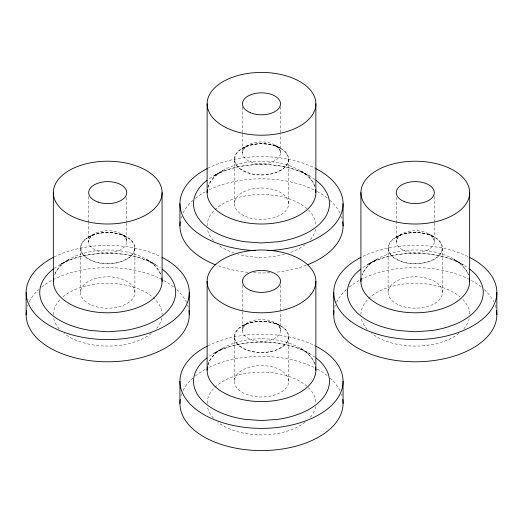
<?xml version="1.0" encoding="UTF-8"?>
<svg xmlns="http://www.w3.org/2000/svg" width="523" height="523" viewBox="0 0 523 523"><rect width="100%" height="100%" fill="white"/><g stroke="black" fill="none" stroke-linecap="round" stroke-linejoin="round"><path stroke-width="0.39" stroke-dasharray="2.62 1.96" d="M207.938 187.45C210.096 179.847 216.457 174.303 223.053 170.413L207.932 179.559M207.938 365.034C210.096 357.425 216.457 351.881 223.053 347.991L207.932 357.137M86.092 238.841L94.251 233.899C91.433 235.559 88.812 238.213 88.681 241.665L88.681 223.171M54.144 268.345L69.265 259.199C62.982 262.873 57.138 268.011 54.49 274.967A54.372 31.393 0 0 1 107.712 250.007A54.372 31.393 0 0 1 160.927 274.967C158.286 268.011 152.441 262.873 146.159 259.199L160.254 267.593M362.74 267.586L376.841 259.199C370.559 262.873 364.714 268.011 362.073 274.967A54.372 31.393 0 0 1 415.288 250.007A54.372 31.393 0 0 1 468.51 274.967C465.862 268.011 460.018 262.873 453.735 259.199L468.863 268.358M315.068 179.566L299.947 170.413C306.543 174.303 312.904 179.847 315.062 187.45M315.068 357.144L299.947 347.991C306.543 351.881 312.904 357.425 315.062 365.034M239.88 168.576L245.457 171.792A27.477 15.86 0 0 0 257.558 174.682L265.449 174.689A27.314 15.768 0 0 0 276.458 172.23L280.531 170.302L283.878 167.948A27.32 15.775 0 0 0 288.127 161.587L288.127 157.037A27.484 15.867 0 0 0 283.113 150.055L274.954 145.106C277.778 146.767 280.393 149.421 280.531 152.873L280.531 134.378M239.88 346.154L245.457 349.377A27.477 15.86 0 0 0 257.558 352.26L265.449 352.267A27.314 15.768 0 0 0 276.458 349.809L280.531 347.88L283.878 345.526A27.32 15.775 0 0 0 288.127 339.172L288.127 334.615A27.484 15.867 0 0 0 283.113 327.633L274.954 322.684C277.778 324.345 280.393 326.999 280.531 330.458A19.031 10.99 0 0 1 251.988 339.97A19.031 10.99 0 0 1 251.988 320.939A19.031 10.99 0 0 1 280.531 330.458L280.531 311.956M442.478 248.105A27.189 15.697 0 0 1 401.697 261.696A27.189 15.697 0 0 1 401.697 234.507A27.189 15.697 0 0 1 442.478 248.105L442.478 292.501M434.319 196.628L434.319 222.367M434.319 223.171L434.319 241.665C434.188 238.213 431.567 235.559 428.749 233.899L436.908 238.841A27.484 15.867 0 0 1 441.909 245.823L441.922 250.38A27.32 15.775 0 0 1 437.666 256.741L434.319 259.088L430.252 261.023A27.314 15.768 0 0 1 419.237 263.474L411.346 263.474A27.477 15.86 0 0 1 399.252 260.585L393.675 257.368A27.477 15.867 0 0 1 388.661 250.38L388.661 245.823A27.458 15.853 0 0 1 393.675 238.841L401.834 233.899C399.01 235.559 396.395 238.213 396.257 241.665L396.257 223.171M396.257 197.433L396.257 222.367M388.105 248.105L388.105 292.501M288.689 159.312A27.189 15.697 0 0 1 247.909 172.904A27.189 15.697 0 0 1 247.909 145.721A27.189 15.697 0 0 1 288.689 159.312L288.689 203.709M288.689 336.89A27.189 15.697 0 0 1 247.909 350.488A27.189 15.697 0 0 1 247.909 323.299A27.189 15.697 0 0 1 288.689 336.89L288.689 381.287A27.189 15.697 0 0 1 247.909 394.885A27.189 15.697 0 0 1 247.909 367.695A27.189 15.697 0 0 1 288.689 381.287M280.531 107.032L280.531 133.574M280.531 285.421L280.531 311.152M242.469 107.032L242.469 133.574M242.469 134.378L242.469 152.873C242.607 149.421 245.222 146.767 248.046 145.106L239.88 150.049A27.458 15.853 0 0 0 234.873 157.037L234.866 161.587A27.477 15.867 0 0 0 239.887 168.576M242.469 285.421L242.469 311.152M242.469 311.956L242.469 330.458C242.607 326.999 245.222 324.345 248.046 322.684L239.88 327.633A27.458 15.853 0 0 0 234.873 334.615L234.866 339.172A27.477 15.867 0 0 0 239.887 346.154M234.311 159.312L234.311 203.709M234.311 336.89L234.311 381.287M134.895 248.105A27.189 15.697 0 0 1 94.114 261.696A27.189 15.697 0 0 1 94.114 234.507A27.189 15.697 0 0 1 134.895 248.105L134.895 292.501M126.743 197.433L126.743 222.367M126.743 223.171L126.743 241.665C126.605 238.213 123.99 235.559 121.166 233.899L129.325 238.841A27.484 15.867 0 0 1 134.333 245.823L134.339 250.38A27.32 15.775 0 0 1 130.083 256.741L126.743 259.088L122.67 261.023A27.314 15.768 0 0 1 111.654 263.474L103.763 263.474A27.477 15.86 0 0 1 91.669 260.585L86.092 257.368A27.477 15.867 0 0 1 81.085 250.38L81.078 245.823A27.458 15.853 0 0 1 86.092 238.841M88.681 196.628L88.681 222.367M80.522 248.105L80.522 292.501M27.425 306.406A81.562 47.09 0 0 1 27.882 305.046M29.308 301.725A81.562 47.09 0 0 1 38.669 289.631M41.598 287.12A81.562 47.09 0 0 1 173.819 287.12M176.754 289.631A81.562 47.09 0 0 1 186.43 302.386M187.541 305.046A81.562 47.09 0 0 1 188.195 307.086M54.059 257.035A81.562 47.09 0 0 1 159.966 256.342M161.79 317.938A54.372 31.393 0 0 1 155.762 329.385M151.337 333.432A54.372 31.393 0 0 1 64.087 333.432M59.171 328.836A54.372 31.393 0 0 1 53.751 318.579M53.339 314.696A54.372 31.393 0 0 1 60.165 299.463M62.91 296.907A54.372 31.393 0 0 1 123.84 284.715A54.372 31.393 0 0 1 162.084 314.696M306.275 265.266A81.562 47.09 0 0 1 275.216 272.326M269.92 272.745A81.562 47.09 0 0 1 253.08 272.745M247.784 272.326A81.562 47.09 0 0 1 216.725 265.266M181.01 218.3A81.562 47.09 0 0 1 181.671 216.254M183.096 212.933A81.562 47.09 0 0 1 193.059 200.296M195.386 198.328A81.562 47.09 0 0 1 205.807 191.503M209.246 189.751A81.562 47.09 0 0 1 313.754 189.751M317.193 191.503A81.562 47.09 0 0 1 327.614 198.328M329.941 200.296A81.562 47.09 0 0 1 339.904 212.933M341.329 216.254A81.562 47.09 0 0 1 341.99 218.3M207.847 168.243A81.562 47.09 0 0 1 315.153 168.243M315.585 229.146A54.372 31.393 0 0 1 309.551 240.6M305.125 244.646A54.372 31.393 0 0 1 288.637 253.106M284.486 254.355A54.372 31.393 0 0 1 238.514 254.355M234.363 253.106A54.372 31.393 0 0 1 217.875 244.646M213.449 240.6A54.372 31.393 0 0 1 207.415 229.146M207.128 225.903A54.372 31.393 0 0 1 261.5 194.517A54.372 31.393 0 0 1 315.872 225.903M207.866 187.443A54.372 31.393 0 0 1 261.5 161.215A54.372 31.393 0 0 1 315.134 187.443M334.805 307.086A81.562 47.09 0 0 1 335.459 305.046M336.57 302.386A81.562 47.09 0 0 1 346.246 289.631M349.181 287.12A81.562 47.09 0 0 1 481.402 287.12M484.331 289.631A81.562 47.09 0 0 1 493.692 301.725M495.118 305.046A81.562 47.09 0 0 1 496.131 308.459M363.034 256.342A81.562 47.09 0 0 1 468.941 257.035M469.249 318.579A54.372 31.393 0 0 1 463.829 328.836M458.913 333.432A54.372 31.393 0 0 1 371.663 333.432M367.238 329.385A54.372 31.393 0 0 1 361.21 317.938M360.916 314.696A54.372 31.393 0 0 1 399.16 284.715A54.372 31.393 0 0 1 460.09 296.907M462.835 299.463A54.372 31.393 0 0 1 469.661 314.696M181.01 395.878A81.562 47.09 0 0 1 181.671 393.839M183.096 390.511A81.562 47.09 0 0 1 193.059 377.874M195.386 375.913A81.562 47.09 0 0 1 205.807 369.088M209.246 367.336A81.562 47.09 0 0 1 313.754 367.336M317.193 369.088A81.562 47.09 0 0 1 327.614 375.913M329.941 377.874A81.562 47.09 0 0 1 339.904 390.511M341.329 393.839A81.562 47.09 0 0 1 341.99 395.878M207.847 345.821A81.562 47.09 0 0 1 315.153 345.821M315.585 406.731A54.372 31.393 0 0 1 309.551 418.178M305.125 422.224A54.372 31.393 0 0 1 217.875 422.224M213.449 418.178A54.372 31.393 0 0 1 207.415 406.731M207.128 403.488A54.372 31.393 0 0 1 261.5 372.095A54.372 31.393 0 0 1 315.872 403.488M207.866 365.028A54.372 31.393 0 0 1 261.5 338.799A54.372 31.393 0 0 1 315.134 365.028M243.411 147.793L242.456 148.316C249.451 144.577 257.584 143.309 265.442 143.936A27.471 15.86 0 0 1 277.543 146.832L280.544 148.316C273.549 144.577 265.416 143.309 257.558 143.936A27.464 15.86 0 0 0 245.464 146.832L243.411 147.793M89.623 236.586L88.668 237.109C95.663 233.369 103.789 232.101 111.654 232.728A27.471 15.86 0 0 1 123.748 235.625L126.756 237.109C119.76 233.369 111.628 232.101 103.763 232.728A27.464 15.86 0 0 0 91.669 235.625L89.623 236.586M215.829 174.617L213.417 175.944L218.359 173.368L226.551 170.067A69.86 40.336 0 0 1 244.999 165.654C266.828 162.627 290.088 165.203 309.557 175.963L304.634 173.375L296.449 170.053A69.219 39.964 0 0 0 274.745 165.216C254.786 163.052 233.918 165.595 215.829 174.617M62.041 263.409L59.622 264.736L64.564 262.16L72.762 258.852A69.86 40.336 0 0 1 91.211 254.446C113.033 251.413 136.3 253.995 155.769 264.749L150.84 262.16L142.661 258.846A69.219 39.964 0 0 0 120.957 254.008C100.991 251.838 80.13 254.381 62.041 263.409M397.205 236.586L396.244 237.109C403.24 233.369 411.372 232.101 419.237 232.728A27.471 15.86 0 0 1 431.331 235.625L434.332 237.109C427.337 233.369 419.211 232.101 411.346 232.728A27.464 15.86 0 0 0 399.252 235.625L397.205 236.586M243.411 325.371L242.456 325.901C249.451 322.161 257.584 320.887 265.442 321.521A27.471 15.86 0 0 1 277.543 324.417L280.544 325.901C273.549 322.161 265.416 320.887 257.558 321.521A27.464 15.86 0 0 0 245.464 324.417L243.411 325.371M369.617 263.409L367.205 264.736L372.147 262.16L380.345 258.852A69.86 40.336 0 0 1 398.794 254.446C420.616 251.413 443.877 253.995 463.352 264.749L458.423 262.16L450.244 258.846A69.219 39.964 0 0 0 428.54 254.008C408.574 251.838 387.713 254.381 369.617 263.409M215.829 352.201L213.417 353.522L218.359 350.946L226.551 347.645A69.86 40.336 0 0 1 244.999 343.238C266.828 340.205 290.088 342.781 309.557 353.541L304.634 350.953L296.449 347.638A69.219 39.964 0 0 0 274.745 342.8C254.786 340.63 233.918 343.173 215.829 352.201M91.76 305.21A27.189 15.697 0 0 0 134.751 294.122A27.189 15.697 0 0 0 96.618 278.164A27.189 15.697 0 0 0 91.76 305.21M96.546 250.563A19.031 10.99 0 0 0 126.638 242.803A19.031 10.99 0 0 0 99.945 231.637A19.031 10.99 0 0 0 96.546 250.563M245.549 216.417A27.189 15.697 0 0 0 288.539 205.33A27.189 15.697 0 0 0 250.412 189.378A27.189 15.697 0 0 0 245.549 216.417M250.334 161.77A19.031 10.99 0 0 0 280.426 154.01A19.031 10.99 0 0 0 253.74 142.844A19.031 10.99 0 0 0 250.334 161.77M399.337 305.21A27.189 15.697 0 0 0 442.334 294.122A27.189 15.697 0 0 0 404.201 278.164A27.189 15.697 0 0 0 399.337 305.21M404.122 250.563A19.031 10.99 0 0 0 434.221 242.803A19.031 10.99 0 0 0 407.528 231.637A19.031 10.99 0 0 0 404.122 250.563"/><path stroke-width="0.78" d="M53.124 269.11L49.437 272.32A69.866 40.336 0 0 0 41.794 282.976C39.042 288.951 39.042 296.044 41.788 302.019A69.821 40.31 0 0 0 49.437 312.676C55.981 318.978 64.237 323.194 72.762 326.143A69.821 40.31 0 0 0 91.211 330.556L107.705 331.765L124.206 330.556A69.866 40.336 0 0 0 142.661 326.143C151.186 323.194 159.443 318.984 165.981 312.676A69.86 40.336 0 0 0 173.616 302.026C176.048 296.665 176.388 290.396 174.381 284.852A69.219 39.964 0 0 0 165.994 272.32L162.307 269.116M206.912 180.317L203.225 183.527A69.866 40.336 0 0 0 195.582 194.183C192.837 200.159 192.837 207.258 195.582 213.234A69.821 40.31 0 0 0 203.225 223.883C209.769 230.192 218.032 234.402 226.551 237.35A69.821 40.31 0 0 0 245.006 241.763L261.5 242.973L277.994 241.763A69.866 40.336 0 0 0 296.449 237.35C304.974 234.409 313.231 230.192 319.769 223.883A69.86 40.336 0 0 0 327.411 213.234C329.836 207.873 330.183 201.61 328.169 196.06A69.219 39.964 0 0 0 319.788 183.527L316.095 180.324M206.912 357.895L203.225 361.112A69.866 40.336 0 0 0 195.582 371.768C192.837 377.743 192.837 384.836 195.582 390.812A69.821 40.31 0 0 0 203.225 401.461C209.769 407.77 218.032 411.987 226.551 414.935A69.821 40.31 0 0 0 245.006 419.348L261.5 420.551L277.994 419.348A69.866 40.336 0 0 0 296.449 414.929C304.974 411.987 313.231 407.77 319.769 401.468A69.86 40.336 0 0 0 327.411 390.812C329.836 385.451 330.183 379.188 328.169 373.638A69.219 39.964 0 0 0 319.788 361.112L316.095 357.902M360.7 269.11L357.019 272.32A69.866 40.336 0 0 0 349.371 282.976C346.625 288.951 346.625 296.044 349.371 302.019A69.821 40.31 0 0 0 357.019 312.676C363.557 318.978 371.82 323.194 380.345 326.143A69.821 40.31 0 0 0 398.794 330.556L415.288 331.765L431.782 330.556A69.866 40.336 0 0 0 450.238 326.143C458.763 323.194 467.026 318.984 473.563 312.676A69.86 40.336 0 0 0 481.199 302.026C483.631 296.665 483.971 290.396 481.958 284.852A69.219 39.964 0 0 0 473.577 272.32L469.883 269.116M496.85 292.501L496.85 314.696M469.661 192.608A54.372 31.393 0 0 1 388.105 219.797A54.372 31.393 0 0 1 388.105 165.425A54.372 31.393 0 0 1 469.661 192.608L469.661 281.4M360.916 192.608L360.916 281.4M343.062 203.709L343.062 225.903M343.062 381.287L343.062 403.488M333.733 292.501L333.733 314.696M315.872 103.816A54.372 31.393 0 0 1 234.311 131.005A54.372 31.393 0 0 1 234.311 76.633A54.372 31.393 0 0 1 315.872 103.816L315.872 192.608M315.872 281.4A54.372 31.393 0 0 1 234.311 308.583A54.372 31.393 0 0 1 234.311 254.211A54.372 31.393 0 0 1 315.872 281.4L315.872 370.192M207.128 103.816L207.128 192.608M207.128 281.4L207.128 370.192M189.267 292.501L189.267 314.696M179.938 203.709L179.938 225.903M179.938 381.287L179.938 403.488M162.084 192.608A54.372 31.393 0 0 1 80.522 219.797A54.372 31.393 0 0 1 80.522 165.425A54.372 31.393 0 0 1 162.084 192.608L162.084 281.4M53.339 192.608L53.339 281.4M26.15 292.501L26.15 314.696M188.966 310.642A81.562 47.09 0 0 1 107.712 361.785A81.562 47.09 0 0 1 26.451 310.642M162.045 257.381A81.562 47.09 0 0 1 166.451 325.162A81.562 47.09 0 0 1 48.966 325.162A81.562 47.09 0 0 1 53.372 257.381M161.79 278.158A54.372 31.393 0 0 1 107.712 312.793A54.372 31.393 0 0 1 53.627 278.158M342.755 221.85A81.562 47.09 0 0 1 307.714 264.703M215.286 264.703A81.562 47.09 0 0 1 180.245 221.85M315.84 168.596A81.562 47.09 0 0 1 338.741 218.83A81.562 47.09 0 0 1 267.632 250.661M255.368 250.661A81.562 47.09 0 0 1 184.259 218.83A81.562 47.09 0 0 1 207.16 168.596M315.585 189.365A54.372 31.393 0 0 1 261.5 224.001A54.372 31.393 0 0 1 207.415 189.365M496.549 310.642A81.562 47.09 0 0 1 415.288 361.785A81.562 47.09 0 0 1 334.034 310.642M469.628 257.381A81.562 47.09 0 0 1 474.034 325.162A81.562 47.09 0 0 1 356.549 325.162A81.562 47.09 0 0 1 360.955 257.381M469.373 278.158A54.372 31.393 0 0 1 415.288 312.793A54.372 31.393 0 0 1 361.21 278.158M342.755 399.428A81.562 47.09 0 0 1 261.5 450.571A81.562 47.09 0 0 1 180.245 399.428M315.84 346.174A81.562 47.09 0 0 1 320.239 413.955A81.562 47.09 0 0 1 202.761 413.955A81.562 47.09 0 0 1 207.16 346.174M315.585 366.95A54.372 31.393 0 0 1 261.5 401.579A54.372 31.393 0 0 1 207.415 366.95M98.193 202.126A19.031 10.99 0 0 0 126.743 192.608A19.031 10.99 0 0 0 98.193 183.096A19.031 10.99 0 0 0 98.193 202.126M250.334 112.713A19.031 10.99 0 0 0 280.426 104.953A19.031 10.99 0 0 0 253.74 93.787A19.031 10.99 0 0 0 250.334 112.713M404.122 201.505A19.031 10.99 0 0 0 434.221 193.745A19.031 10.99 0 0 0 407.528 182.579A19.031 10.99 0 0 0 404.122 201.505M250.831 290.494A19.031 10.99 0 0 0 280.485 282.185A19.031 10.99 0 0 0 253.184 271.515A19.031 10.99 0 0 0 250.831 290.494"/></g></svg>
